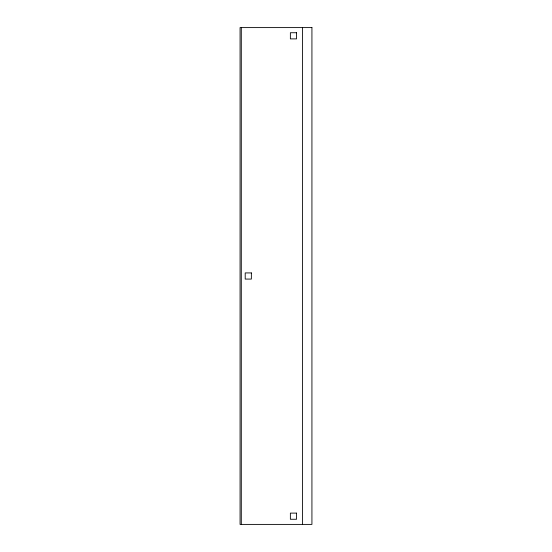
<?xml version="1.0" encoding="UTF-8"?>
<svg xmlns="http://www.w3.org/2000/svg" width="552" height="552" viewBox="0 0 552 552"><rect width="100%" height="100%" fill="white"/><g stroke="black" fill="none" stroke-linecap="round" stroke-linejoin="round"><path stroke-width="0.83" d="M302.551 27.6L302.551 524.4M241.3 27.6L241.3 524.4M311.928 27.6L240.072 27.6L240.072 524.4L311.928 524.4L311.928 27.6M296.527 32.734L290.373 32.734L290.373 38.888L296.527 38.888L296.527 32.734M251.367 272.923L245.205 272.923L245.205 279.077L251.367 279.077L251.367 272.923M296.527 513.112L290.373 513.112L290.373 519.266L296.527 519.266L296.527 513.112"/></g></svg>
